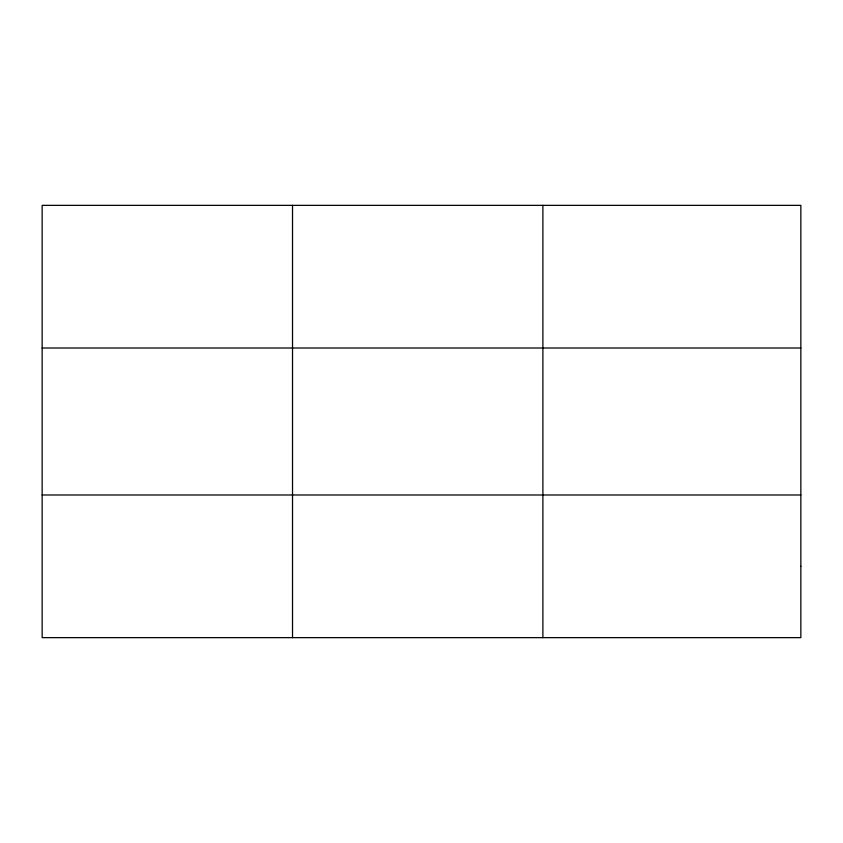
<?xml version="1.0" encoding="UTF-8"?>
<svg xmlns="http://www.w3.org/2000/svg" width="843" height="843" viewBox="0 0 843 843"><rect width="100%" height="100%" fill="white"/><g stroke="black" fill="none" stroke-linecap="round" stroke-linejoin="round"><path stroke-width="1.26" d="M292.521 637.645L292.521 205.355M542.892 637.645L542.892 205.355M42.15 348.011L800.85 348.011M42.15 494.989L800.85 494.989M800.85 566.317L800.85 637.645L42.15 637.645L42.15 205.355L800.85 205.355L800.85 566.317"/></g></svg>
